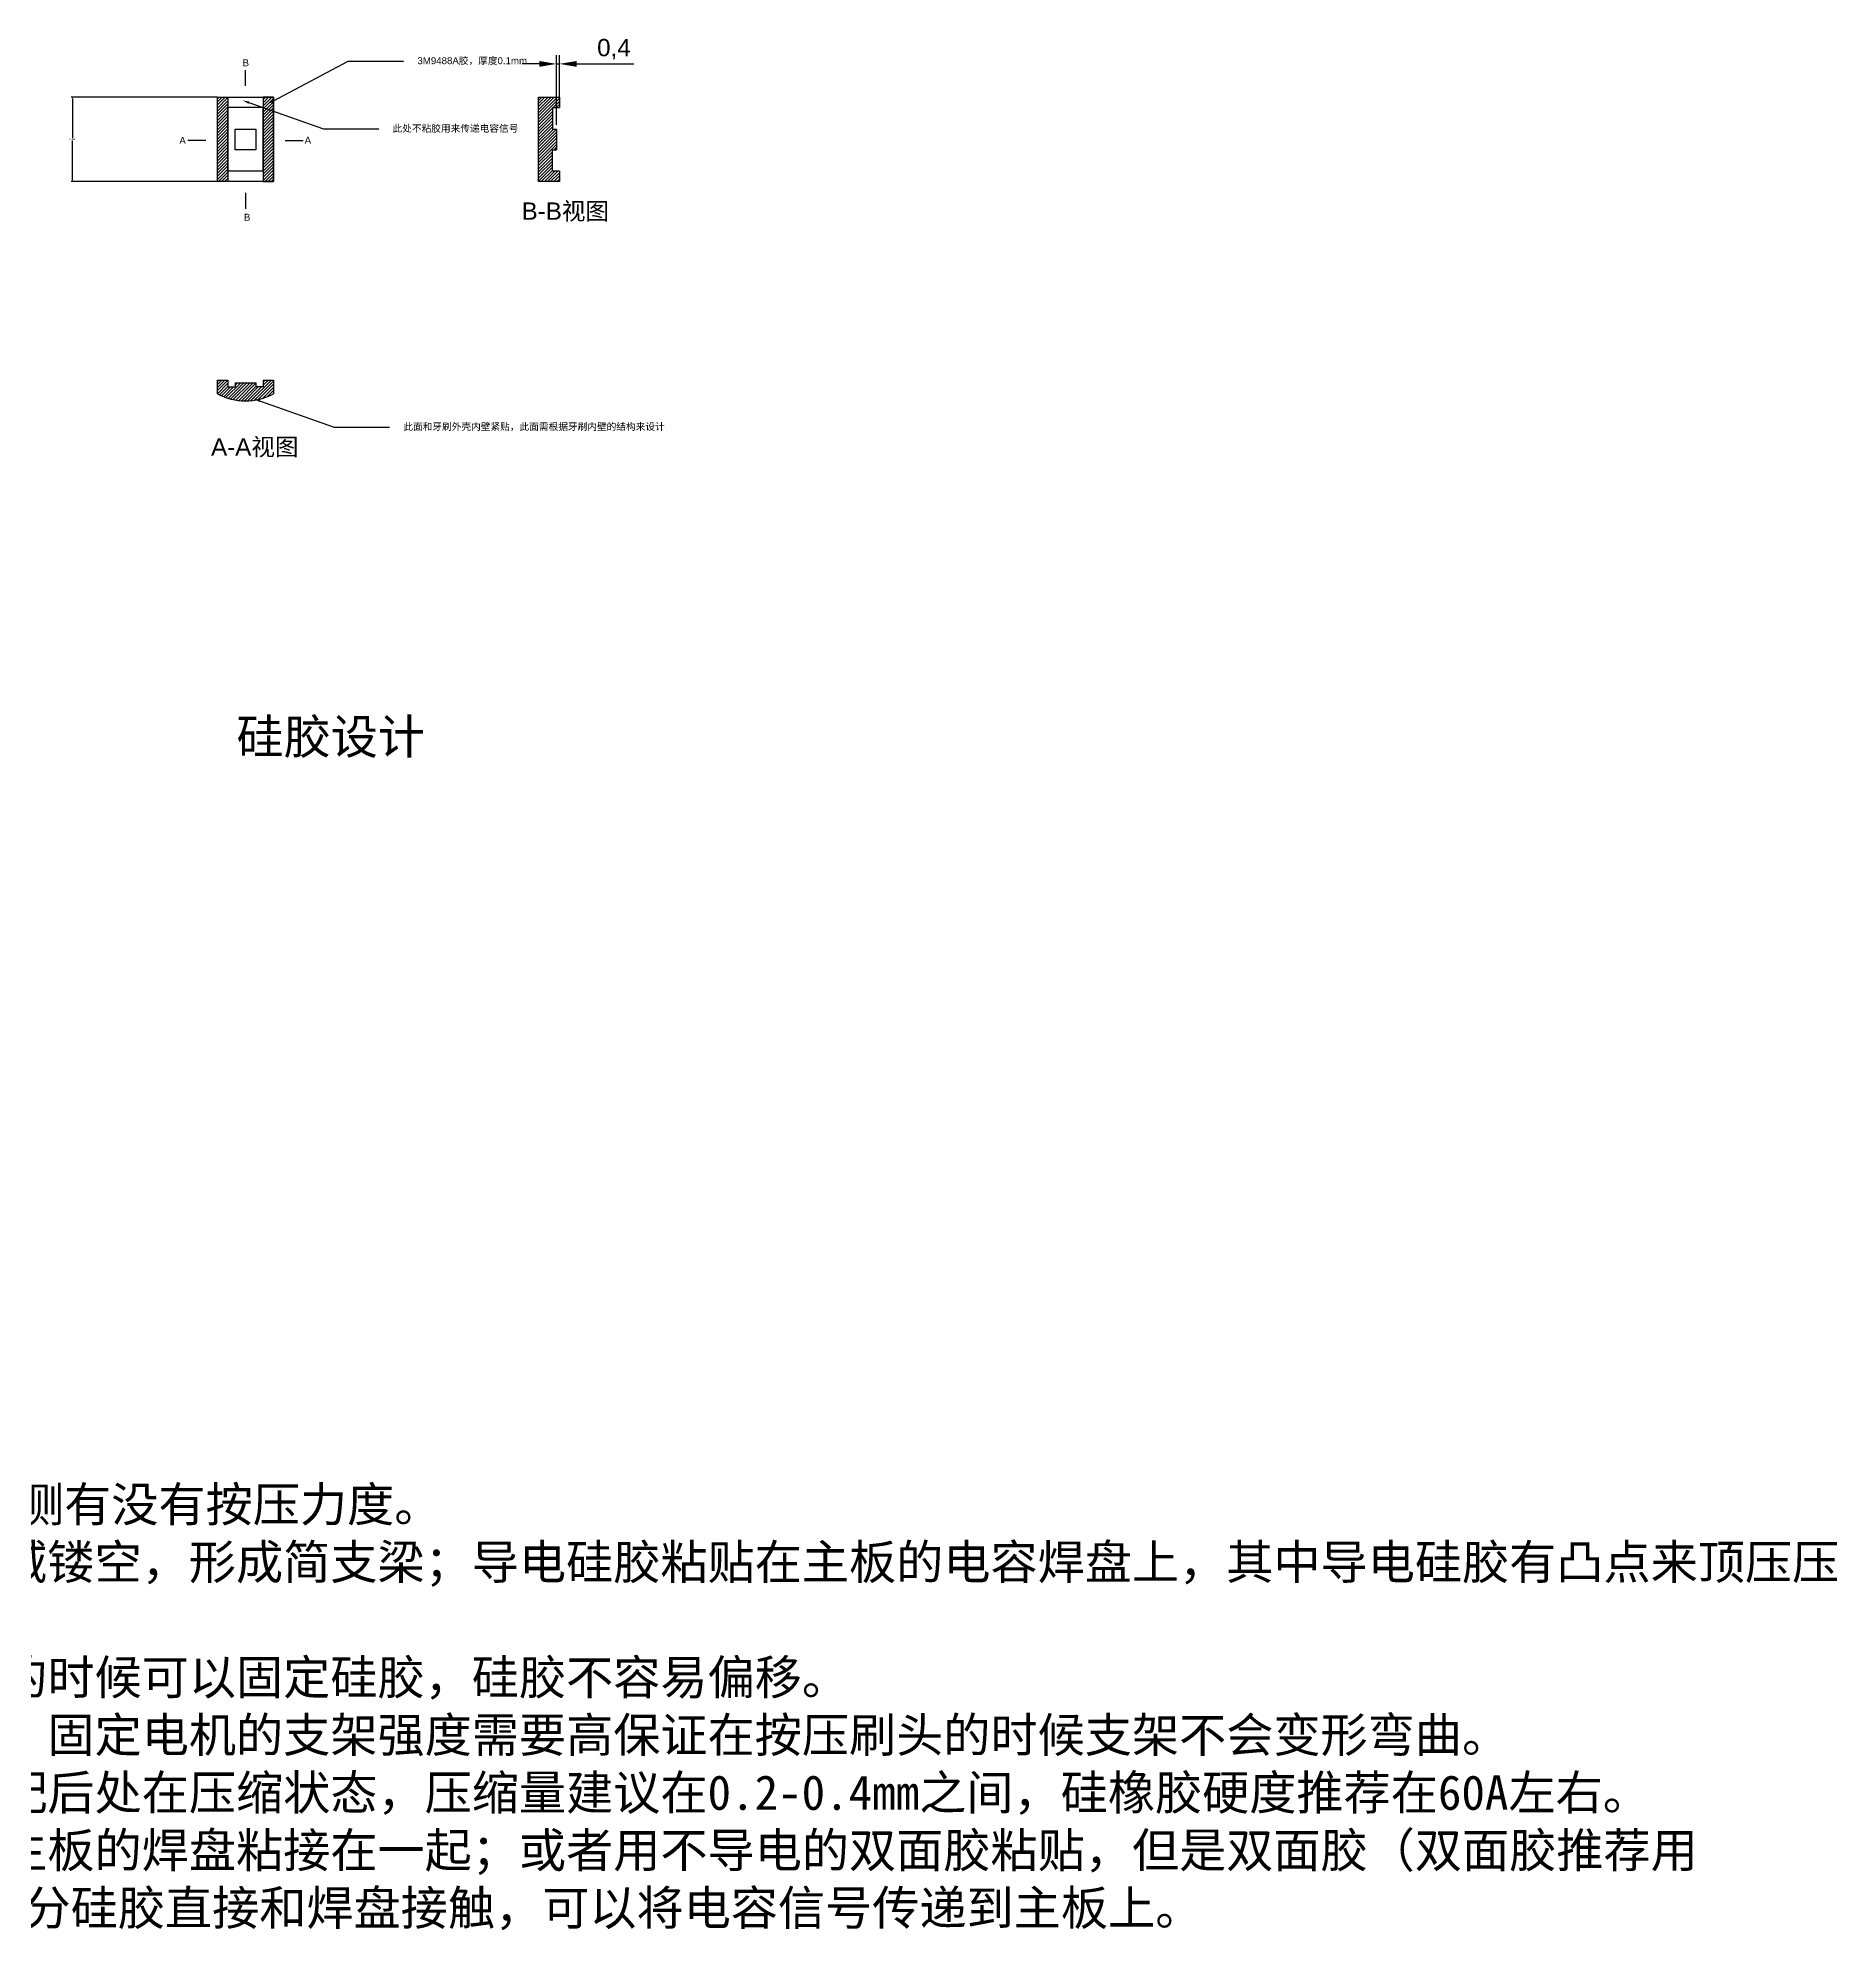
# Model space of a CAD drawing. Header units: millimetres. Extents: x 3070 to 3527, y 1032 to 1305.
# Drawn here: x 3266.5 to 3526.7, y 1031.8 to 1305.5 of the extents above; entities that cross this region are included whole.
import ezdxf
from ezdxf import colors
from ezdxf.entities.mleader import LeaderData, LeaderLine
from ezdxf.math import Vec2, Vec3

# ---------------------------------------------------------------- set-up
doc = ezdxf.new("R2010")
doc.units = ezdxf.units.MM
doc.layers.add('图层1', color=5, linetype='Continuous')
doc.layers.add('图层2', color=1, linetype='Continuous')
doc.styles.get("Standard").update_dxf_attribs({"font": 'arial.ttf'})
doc.dimstyles.new('ISO-25', dxfattribs={"dimtxt": 2.5, "dimasz": 2.5, "dimexe": 1.25, "dimexo": 0.625, "dimtad": 1, "dimtxsty": 'Standard', "dimcen": 2.5, "dimadec": 0, "dimazin": 0, "dimtfac": 1, "dimtmove": 0, "dimatfit": 3, "dimfxl": 0, "dimarcsym": 0})
doc.dimstyles.get("Standard").update_dxf_attribs({"dimtxt": 0.18, "dimasz": 0.18, "dimexe": 0.18, "dimexo": 0.0625, "dimgap": 0.09, "dimtad": 0, "dimtih": 1, "dimtoh": 1, "dimdec": 4, "dimzin": 0, "dimdsep": 46, "dimtxsty": 'Standard', "dimcen": 0.09, "dimadec": 0, "dimazin": 0, "dimtfac": 1, "dimtdec": 4, "dimtofl": 0, "dimtmove": 0, "dimatfit": 3, "dimfxl": 0, "dimtolj": 1, "dimtzin": 0, "dimarcsym": 0})
pattern_1 = [(45, (1872.51563, 1429.84235), (-0.2245064, 0.2245064), [])]

# ---------------------------------------------------------------- blocks, each defined once
blk = doc.blocks.new('*D11')
at = {"layer": 'Defpoints', "color": 0, "transparency": 16777216}
for p in [(3292.49, 1296.9), (3271.51, 1284.7), (3292.49, 1284.7)]:
    blk.add_point(p, dxfattribs=at)
at = {"layer": '图层1', "color": 0, "lineweight": -2, "transparency": 16777216}
for p, q in [((3292.43, 1296.9), (3271.33, 1296.9)), ((3271.51, 1296.72), (3271.51, 1290.98)), ((3271.51, 1284.88), (3271.51, 1290.62)), ((3292.43, 1284.7), (3271.33, 1284.7))]:
    blk.add_line(p, q, dxfattribs=at)
at = {"layer": '图层1', "color": 0, "transparency": 16777216}
for points in [[(3271.48, 1296.72), (3271.54, 1296.72), (3271.51, 1296.9)], [(3271.48, 1284.88), (3271.54, 1284.88), (3271.51, 1284.7)]]:
    blk.add_solid(points, dxfattribs=at)
at = {"layer": '图层1', "color": 0, "transparency": 16777216, "insert": (3271.51, 1290.8), "char_height": 0.18, "attachment_point": 5}
blk.add_mtext('\\A1;12.2000', dxfattribs=at)
blk = doc.blocks.new('*D12')
at = {"color": 0, "lineweight": -2, "transparency": 16777216}
for p, q in [((3341.54, 1292.92), (3341.54, 1302.96)), ((3341.94, 1296.02), (3341.94, 1302.96)), ((3339.04, 1301.71), (3336.54, 1301.71)), ((3341.54, 1301.71), (3341.94, 1301.71)), ((3344.44, 1301.71), (3352.73, 1301.71))]:
    blk.add_line(p, q, dxfattribs=at)
at = {"color": 0, "transparency": 16777216}
for points in [[(3339.04, 1302.13), (3339.04, 1301.29), (3341.54, 1301.71)], [(3344.44, 1302.13), (3344.44, 1301.29), (3341.94, 1301.71)]]:
    blk.add_solid(points, dxfattribs=at)
at = {"layer": 'Defpoints', "color": 0, "transparency": 16777216}
for p in [(3341.94, 1301.71), (3341.94, 1295.4), (3341.54, 1292.3)]:
    blk.add_point(p, dxfattribs=at)
at = {"color": 0, "transparency": 16777216, "insert": (3349.83, 1303.84), "char_height": 2.5, "attachment_point": 5}
blk.add_mtext('0,4', dxfattribs=at)

msp = doc.modelspace()

# ---------------------------------------------------------------- hatches: boundary and pattern name
h = msp.add_hatch()
h.set_pattern_fill('ANSI31', color=256, scale=0.1)
h.set_pattern_definition(pattern_1)
h.paths.add_polyline_path([(3340.93684, 1295.39746), (3341.93684, 1295.39746), (3341.93684, 1296.89746), (3338.93684, 1296.89746), (3338.93684, 1284.69746), (3341.93684, 1284.69746), (3341.93684, 1286.19746), (3340.93684, 1286.19746), (3340.93684, 1289.29746), (3341.53684, 1289.29746), (3341.53684, 1292.29746), (3340.93684, 1292.29746)])
h = msp.add_hatch()
h.set_pattern_fill('ANSI31', color=256, scale=0.1)
h.set_pattern_definition(pattern_1)
h.paths.add_polyline_path([(3295.03789, 1255.59248), (3295.03789, 1254.99248), (3293.98789, 1254.99248), (3293.98789, 1255.99248), (3292.48789, 1255.99248), (3292.48789, 1253.99248, 0.24691358), (3300.58789, 1253.99248), (3300.58789, 1255.99248), (3299.08789, 1255.99248), (3299.08789, 1254.99248), (3298.03789, 1254.99248), (3298.03789, 1255.59248)])
at = {"layer": '图层2'}
h = msp.add_hatch(dxfattribs=at)
h.set_pattern_fill('ANSI31', color=256, scale=0.1)
h.set_pattern_definition(pattern_1)
h.paths.add_polyline_path([(3292.48789, 1296.89746), (3293.98789, 1296.89746), (3293.98789, 1284.69746), (3292.48789, 1284.69746)])
h.paths.add_polyline_path([(3300.58789, 1296.89746), (3299.08789, 1296.89746), (3299.08789, 1284.69746), (3300.58789, 1284.69746)])

# ---------------------------------------------------------------- linework, layer by layer
at = {"color": 155}
for p, q in [((3296.53789, 1298.54285), (3296.53789, 1300.82193)), ((3290.78831, 1290.65148), (3288.19159, 1290.65148)), ((3302.28746, 1290.65148), (3304.88419, 1290.65148)), ((3296.53789, 1283.05207), (3296.53789, 1280.77299))]:
    msp.add_line(p, q, dxfattribs=at)
for p, q in [((3293.98789, 1286.19746), (3293.98789, 1295.39746)), ((3299.08789, 1295.39746), (3293.98789, 1295.39746)), ((3299.08789, 1286.19746), (3299.08789, 1295.39746)), ((3340.93684, 1295.39746), (3341.93684, 1295.39746)), ((3340.93684, 1295.39746), (3340.93684, 1292.29746)), ((3340.93684, 1292.29746), (3341.53684, 1292.29746)), ((3340.93684, 1289.29746), (3341.53684, 1289.29746)), ((3340.93684, 1286.19746), (3340.93684, 1289.29746)), ((3299.08789, 1286.19746), (3293.98789, 1286.19746)), ((3341.93684, 1286.19746), (3340.93684, 1286.19746)), ((3292.48789, 1255.99248), (3293.98789, 1255.99248)), ((3292.48789, 1253.99248), (3292.48789, 1255.99248)), ((3293.98789, 1255.99248), (3293.98789, 1254.99248)), ((3293.98789, 1254.99248), (3295.03789, 1254.99248)), ((3295.03789, 1255.59248), (3298.03789, 1255.59248)), ((3295.03789, 1255.59248), (3295.03789, 1254.99248)), ((3298.03789, 1255.59248), (3298.03789, 1254.99248)), ((3299.08789, 1254.99248), (3298.03789, 1254.99248)), ((3299.08789, 1255.99248), (3300.58789, 1255.99248)), ((3299.08789, 1255.99248), (3299.08789, 1254.99248)), ((3299.08789, 1255.99248), (3299.08789, 1254.99248)), ((3300.58789, 1255.99248), (3300.58789, 1253.99248))]:
    msp.add_line(p, q)
for points in [[(3300.58789, 1296.89746), (3300.58789, 1284.69746), (3292.48789, 1284.69746), (3292.48789, 1296.89746)], [(3295.03789, 1292.29746), (3298.03789, 1292.29746), (3298.03789, 1289.29746), (3295.03789, 1289.29746)]]:
    msp.add_lwpolyline(points, close=True)
for points in [[(3341.93684, 1286.19746), (3341.93684, 1284.69746), (3338.93684, 1284.69746), (3338.93684, 1296.89746), (3341.93684, 1296.89746), (3341.93684, 1295.39746)], [(3341.53684, 1292.29746), (3341.53684, 1289.29746)]]:
    msp.add_lwpolyline(points)
msp.add_arc((3296.53789, 1261.69373), 8.70125, 242.2606271, 297.7393729)
at = {"layer": '图层2'}
for points in [[(3292.48789, 1296.89746), (3293.98789, 1296.89746), (3293.98789, 1284.69746), (3292.48789, 1284.69746)], [(3300.58789, 1296.89746), (3299.08789, 1296.89746), (3299.08789, 1284.69746), (3300.58789, 1284.69746)]]:
    msp.add_lwpolyline(points, close=True, dxfattribs=at)

# ---------------------------------------------------------------- texts
at = {"color": 155, "attachment_point": 1}
for s, width, insert, char_height in [('B', 2.2692926, (3296.12551, 1302.36344), 1), ('A', 2.2692926, (3286.97356, 1291.15425), 1), ('A', 2.2692926, (3305.09821, 1291.18551), 1), ('B-B{\\fSimSun|b0|i0|c134|p2;视图}', 17.1992373, (3336.47839, 1281.67959), 2.5), ('B', 2.2692926, (3296.31312, 1280.03622), 1), ('A-A{\\fSimSun|b0|i0|c134|p2;视图}', 17.1992373, (3291.56343, 1247.57087), 2.5)]:
    msp.add_mtext_dynamic_manual_height_columns(s, width=width, gutter_width=12.5, heights=[0], dxfattribs=dict(at, insert=insert, char_height=char_height))
at = {"insert": (3070.12708, 1095.91708), "char_height": 5, "attachment_point": 1}
msp.add_mtext_dynamic_manual_height_columns('1.{\\fSimSun|b0|i0|c134|p2;此方式为压力传感器+电容传感器一起作用，电容定位，压感检测有没有按压力度。\\P2.压力传感器焊接在主板上，传感器的正下方主板位置有一些区域镂空，形成简支梁；导电硅胶粘贴在主板的电容焊盘上，其中导电硅胶有凸点来顶压压力传感器的中间位置，将面板的形变传导至传压力感器上。\\P3.主板需要做两个定位孔，导电硅胶做两个定位柱，在装配主板的时候可以固定硅胶，硅胶不容易偏移。\\P4.主板需要固定住，防止按压时主板滑动导致检测按压信号不准，固定电机的支架强度需要高保证在按压刷头的时候支架不会变形弯曲。\\P5.硅橡胶的厚度要大于牙刷内壁到牙刷主板的间距，让硅橡胶装配后处在压缩状态，压缩量建议在0.2-0.4mm之间，硅橡胶硬度推荐在60A左右。\\P6.硅橡胶为导电硅橡胶，作为电容使用，硅橡胶可以用导电胶与主板的焊盘粘接在一起；或者用不导电的双面胶粘贴，但是双面胶（双面胶推荐用3M9488A）的面积要小于电容焊盘的面积，让其装配后压缩后有部分硅胶直接和焊盘接触，可以将电容信号传递到主板上。}', width=457.2342551, gutter_width=12.5, heights=[113.33333], dxfattribs=at)
at = {"layer": '图层1', "insert": (3295.23599, 1206.9331), "char_height": 5, "attachment_point": 1}
msp.add_mtext_dynamic_manual_height_columns('{\\fSimSun|b0|i0|c134|p2;硅胶设计}', width=56.9040362, gutter_width=12.5, heights=[0], dxfattribs=at)

# ---------------------------------------------------------------- dimensions: what is measured, and where the dimension line sits
at = {"color": 155}
dim = msp.add_linear_dim(base=(3341.93684, 1301.71132), p1=(3341.53684, 1292.29746), p2=(3341.93684, 1295.39746), dimstyle='ISO-25', dxfattribs=at)
dim.commit()
dim.dimension.update_dxf_attribs({"geometry": '*D12', "text_midpoint": (3349.83247, 1303.8387)})
at = {"layer": '图层1'}
dim = msp.add_linear_dim(base=(3271.51455, 1284.69746), p1=(3292.48789, 1296.89746), p2=(3292.48789, 1284.69746), angle=90, dimstyle='Standard', override={"dimtad": 0, "dimtih": 1, "dimtoh": 1, "dimdec": 4, "dimzin": 0, "dimcen": 2.673, "dimtdec": 4, "dimtzin": 0}, dxfattribs=at)
dim.commit()
dim.dimension.update_dxf_attribs({"geometry": '*D11', "text_midpoint": (3271.51455, 1290.79746)})

# ---------------------------------------------------------------- leaders
at = {"layer": '图层2'}
ml = msp.add_multileader_mtext('Standard', dxfattribs=at)
ml.set_content('3M9488A{\\fSimSun|b0|i0|c134|p2;胶，厚度}0.1mm', color=256)
ml.set_leader_properties()
ml.build(insert=Vec2(0, 0))
ml.multileader.update_dxf_attribs({"arrow_head_size": 1})
ctx = ml.context
ctx.base_point, ctx.char_height, ctx.arrow_head_size, ctx.plane_origin = Vec3(3319.41469, 1302.10008), 1, 1, Vec3(3327.08996, 1312.46299)
notes = []
notes.append((ctx, [(0, (1, 1, 0), (3311.41469, 1302.10008), (1, 0), 8, [(0, [(3299.68518, 1295.8923)], 0, [])])]))
ctx.mtext.insert, ctx.mtext.flow_direction = Vec3(3321.41469, 1302.67271), 5
ml = msp.add_multileader_mtext('Standard', dxfattribs=at)
ml.set_content('{\\fSimSun|b0|i0|c134|p2;此处不粘胶用来传递电容信号}', color=256)
ml.set_leader_properties()
ml.build(insert=Vec2(0, 0))
ml.multileader.update_dxf_attribs({"arrow_head_size": 1})
ctx = ml.context
ctx.base_point, ctx.char_height, ctx.arrow_head_size, ctx.plane_origin = Vec3(3315.81184, 1292.3045), 1, 1, Vec3(3323.48711, 1313.01441)
notes.append((ctx, [(0, (1, 1, 0), (3307.81184, 1292.3045), (1, 0), 8, [(0, [(3296.08233, 1296.44371)], 0, [])])]))
ctx.mtext.insert, ctx.mtext.flow_direction = Vec3(3317.81184, 1292.87992), 5
ml = msp.add_multileader_mtext('Standard', dxfattribs=at)
ml.set_content('{\\fSimSun|b0|i0|c134|p2;此面和牙刷外壳内壁紧贴，此面需根据牙刷内壁的结构来设计}', color=256)
ml.set_leader_properties()
ml.build(insert=Vec2(0, 0))
ml.multileader.update_dxf_attribs({"arrow_head_size": 1})
ctx = ml.context
ctx.base_point, ctx.char_height, ctx.arrow_head_size, ctx.plane_origin = Vec3(3317.37432, 1249.1851), 1, 1, Vec3(3325.04958, 1269.89501)
notes.append((ctx, [(0, (1, 1, 0), (3309.37432, 1249.1851), (1, 0), 8, [(0, [(3297.6448, 1253.32431)], 0, [])])]))
ctx.mtext.insert, ctx.mtext.flow_direction = Vec3(3319.37432, 1249.75772), 5
for ctx, leaders in notes:
    for number, flags, end, landing, length, lines in leaders:
        leader = LeaderData()
        leader.index, (leader.has_last_leader_line, leader.has_dogleg_vector, leader.attachment_direction) = number, flags
        leader.last_leader_point, leader.dogleg_vector, leader.dogleg_length = Vec3(end), Vec3(landing), length
        for number, points, colour, breaks in lines:
            line = LeaderLine()
            line.index, line.vertices, line.color, line.breaks = number, Vec3.list(points), colors.encode_raw_color(colour), breaks
            leader.lines.append(line)
        ctx.leaders.append(leader)

doc.saveas('drawing.dxf')
